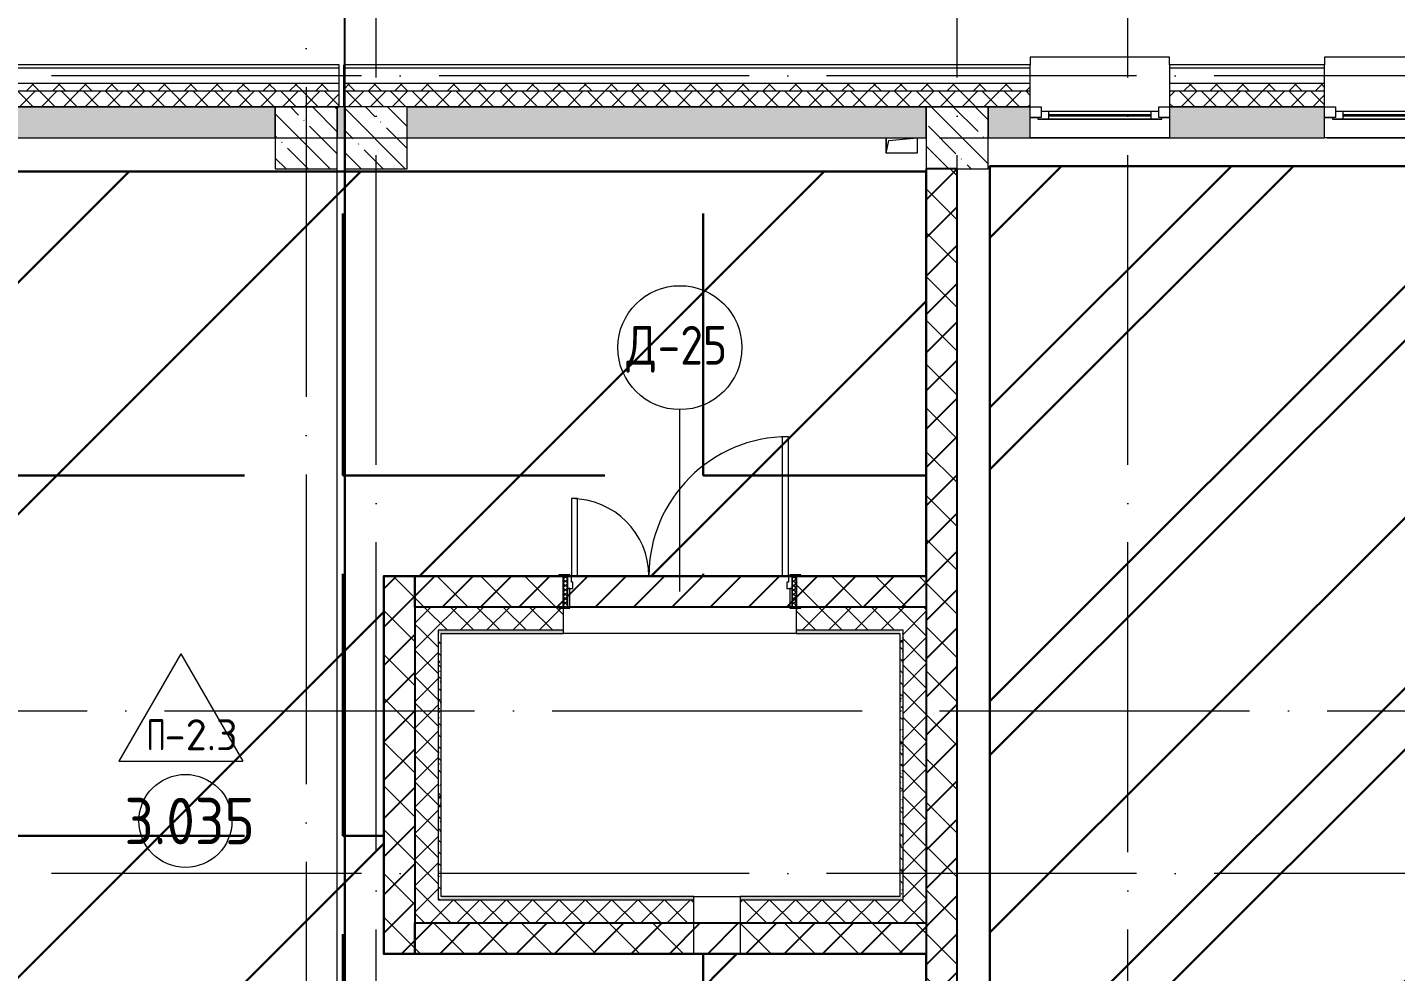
# Model space of a CAD drawing. Header units: millimetres. Extents: x -68946 to 690821, y -552984 to 293768.
# Drawn here: x 139853 to 148681, y -205564 to -199468 of the extents above; entities that cross this region are included whole.
import ezdxf

# ---------------------------------------------------------------- set-up
doc = ezdxf.new("R2010")
doc.units = ezdxf.units.MM
doc.linetypes.add('ADSK_Линия сетки', pattern=[2500, 2000, -250, 0, -250])
for name, color, linetype, lineweight in [('0) блоки', 250, 'Continuous', 25), ('1.2) Стяжка 6 вып.', 30, 'Continuous', 30), ('1.2) Тепло-звук изол. + пденка 6 вып.', 200, 'Continuous', 30), ('1.3) Звуко-изол           6 вып.', 90, 'Continuous', 30), ('1.4) Стяжка 6 вып.', 30, 'Continuous', 30), ('A-AREA-____-IDEN', 250, 'Continuous', 9), ('A-DETL-GENF-OTLN', 250, 'Continuous', 5), ('A-DOOR-____-IDEN', 250, 'Continuous', 9), ('A-DOOR-____-MCUT', 250, 'Continuous', 5), ('A-DOOR-____-OTLN', 250, 'Continuous', 5), ('A-DOOR-FRAM-MCUT', 250, 'Continuous', 5), ('A-DOOR-FRAM-OTLN', 250, 'Continuous', 5), ('A-FLOR-____-IDEN', 250, 'Continuous', 9), ('A-FLOR-____-OTLN', 250, 'Continuous', 9), ('A-GLAZ-____-MCUT', 250, 'Continuous', 9), ('A-GLAZ-____-OTLN', 250, 'Continuous', 5), ('A-WALL-____-MCUT', 250, 'Continuous', 13), ('A-WALL-____-OTLN', 250, 'Continuous', 9), ('A-WALL-____-PATT', 250, 'Continuous', 13), ('A-WALL-FNSH-MCUT', 250, 'Continuous', 13), ('I-WALL-____-OTLN', 250, 'Continuous', 9), ('S-COLS-____-MCUT', 250, 'Continuous', 25), ('S-COLS-____-OTLN', 250, 'Continuous', 9), ('S-GRID-____-OTLN', 250, 'Continuous', 9)]:
    doc.layers.add(name, color=color, linetype=linetype, lineweight=lineweight)
doc.styles.add('GOST Common_1', font='', dxfattribs={"width": 0.9, "height": 250})
doc.styles.add('ISOCPEUR_1', font='isocpeur.ttf', dxfattribs={"width": 0.9, "height": 250})
doc.styles.add('ISOCPEUR_2', font='isocpeur.ttf', dxfattribs={"height": 160})
doc.styles.get('GOST Common_1').set_extended_font_data('GOST Common')
pattern_1 = [(135, (28052.9, -258555.93), (-141.42136, -141.42136), [])]
pattern_2 = [(45, (28052.91, -258555.93), (-70.71068, 70.71068), []), (135, (28052.91, -258555.93), (-70.71068, -70.71068), [])]
pattern_3 = [(135, (28052.9, -258555.93), (-84.85281, -84.85281), []), (225, (28052.9, -258555.93), (84.85281, -84.85281), [])]
pattern_4 = [(135, (28052.9, -258555.93), (-142.5612, -142.5612), []), (135, (28195.47, -258555.93), (-142.5612, -142.5612), [252.016, -50.403, 3.353, -47.05])]
pattern_5 = [(135, (28052.91, -258555.93), (-75.43415, -75.43415), [106.68, -17.78, 3.556, -17.78]), (135, (28052.91, -258480.54), (-75.43415, -75.43415), []), (50, (28052.91, -258555.93), (127.52922, -11.15758), [13.335, -146.685]), (355, (28052.9, -258555.93), (-24.66966, 133.74002), [10.668, -117.348]), (100.451, (28063.53, -258556.86), (102.85973, 122.58178), [11.333, -124.663]), (46.184, (28052.9, -258520.37), (189.75516, -29.43036), [20.002, -220.027]), (96.636, (28068.72, -258522.82), (166.1822, 173.1996), [17, -186.995]), (351.184, (28052.9, -258520.37), (166.18393, 173.19757), [16.002, -176.022]), (21, (28070.69, -258529.26), (106.130265, -71.58603), [13.335, -146.685]), (326, (28070.69, -258529.26), (43.26188, 128.93175), [10.668, -117.348]), (71.451, (28079.53, -258535.22), (149.39198, 57.34505), [11.333, -124.663]), (37.5, (28052.906, -258555.93), (2.162228, 59.188357), [3.353, -112.573, 3.353, -115.773, -117.792]), (37.5, (28052.906, -258555.93), (2.162228, 59.188357), [-235.052, 3.353, -114.44]), (7.5, (28052.906, -258555.93), (46.773857, 70.126152), [3.353, -64.567, 3.353, -109.906, -44.894]), (7.5, (28052.906, -258555.93), (46.773857, 70.126152), [-181.178, 3.353, -41.542]), (327.5, (28013.257, -258555.93), (94.913671, -4.010093), [3.353, -41.097, 3.353, -135.331, -184.023]), (327.5, (28013.257, -258555.93), (94.913671, -4.010093), [-183.134, 3.353, -180.67]), (317.5, (27995.48, -258555.93), (103.69057, 17.79882), [3.353, -54.432, 3.353, -88.748, -130.683]), (317.5, (27995.48, -258555.93), (103.69057, 17.79882), [-149.885, 3.353, -127.33])]

# ---------------------------------------------------------------- blocks, each defined once
blk = doc.blocks.new('Окно_СКБ_1Ст1 - 120_Окно_СКБ_1Ст_900_ОК6Л-29019250-АР1_Маркировочный план 3 этажа секция 2_3')
at = {"layer": 'A-GLAZ-____-MCUT'}
for p, q in [((-450, -195), (-450, -125)), ((-450, -125), (-380, -125)), ((-380, -125), (-380, -195)), ((380, -155), (-380, -155)), ((-380, -155), (-380, -195)), ((-330, -205), (-330, -155)), ((330, -205), (330, -155)), ((380, -195), (380, -125)), ((380, -125), (450, -125)), ((380, -195), (380, -155)), ((450, -125), (450, -195)), ((-380, -195), (-450, -195)), ((-380, -195), (-400, -195)), ((-400, -195), (-400, -205)), ((-400, -205), (400, -205)), ((400, -205), (-400, -205)), ((450, -195), (380, -195)), ((400, -195), (380, -195)), ((400, -205), (400, -195))]:
    blk.add_line(p, q, dxfattribs=at)
at = {"layer": 'A-GLAZ-____-MCUT', "lineweight": 5}
for p, q in [((-330, -175), (330, -175)), ((330, -185), (-330, -185))]:
    blk.add_line(p, q, dxfattribs=at)
at = {"layer": 'A-GLAZ-____-OTLN'}
for p, q in [((-450, -195), (-400, -195)), ((400, -195), (450, -195))]:
    blk.add_line(p, q, dxfattribs=at)
blk = doc.blocks.new('WNW_Отлив1 - Отлив_металлический 2-V62-АР1_Маркировочный план 3 этажа секция 2_3')
at = {"layer": 'A-GLAZ-____-OTLN'}
for p, q in [((450, 320), (-450, 320)), ((-450, 320), (-450, 270)), ((450, 270), (450, 320))]:
    blk.add_line(p, q, dxfattribs=at)
blk = doc.blocks.new('BSC_Колонна _Прямоугольная - 400x400-V92-АР1_Маркировочный план 3 этажа секция 2_3')
at = {"layer": 'S-COLS-____-OTLN', "lineweight": 5}
h = blk.add_hatch(dxfattribs=at)
h.set_pattern_fill('FP_67', color=256, style=0, pattern_type=2)
h.set_pattern_definition([(135, (-114049.98, -58375), (-142.56192, -142.56192), []), (135, (-113907.42, -58375), (-142.56192, -142.56192), [252.016, -50.403, 3.353, -47.05])])
h.paths.add_polyline_path([(-200, -200), (-200, -200), (200, -200), (200, 200), (-200, 199.6), (-200, -100.1)])
at = {"layer": 'S-COLS-____-MCUT', "lineweight": 5}
for p, q in [((200, 200), (-200, 200)), ((-200, 200), (-200, -200)), ((200, -200), (200, 200)), ((-200, -200), (200, -200))]:
    blk.add_line(p, q, dxfattribs=at)
blk = doc.blocks.new('Дверь_СКБ_2Ст_Внутренняя - Д-25_Д_Дв_1200x2100_Тех_ пом_-41799323-АР1_Маркировочный план 3 этажа секция 2_3')
at = {"layer": 'A-DOOR-____-OTLN'}
h = blk.add_hatch(dxfattribs=at)
h.set_pattern_fill('FP_17', color=256, style=0, pattern_type=2)
h.set_pattern_definition([(135, (1551.41, 164.685), (-14.14214, -14.14214), []), (225, (1551.41, 164.685), (14.14214, -14.14214), [])])
h.paths.add_polyline_path([(761, -100), (762.5, -100), (762.5, 100), (737.5, 99.7), (737.5, -100)])
at = {"layer": 'A-DOOR-FRAM-OTLN'}
h = blk.add_hatch(dxfattribs=at)
h.set_pattern_fill('FP_18', color=256, style=0, pattern_type=2)
h.set_pattern_definition([(45, (-571.384, 164.685), (-14.1421, 14.1421), []), (135, (-571.384, 164.685), (-14.1421, -14.1421), [])])
h.paths.add_polyline_path([(-737.5, -100), (-712.5, -100), (-712.5, 100), (-737.5, 99.7)])
at = {"layer": 'A-DOOR-____-MCUT'}
for p, q in [((712.5, 1000), (672.5, 1000)), ((672.5, 1000), (672.5, 100)), ((712.5, 100), (712.5, 1000)), ((-687.5, 600), (-687.5, 100)), ((-647.5, 600), (-687.5, 600)), ((-647.5, 100), (-647.5, 600)), ((-687.5, 100), (-647.5, 100)), ((672.5, 100), (712.5, 100))]:
    blk.add_line(p, q, dxfattribs=at)
at = {"layer": 'A-DOOR-____-OTLN'}
for centre, radius, start, end in [((712.5, 100), 900, 90, 180), ((-687.5, 100), 500, 0, 90)]:
    blk.add_arc(centre, radius, start, end, dxfattribs=at)
at = {"layer": 'A-DOOR-FRAM-MCUT'}
for p, q in [((-697.5, 108), (-767.5, 108)), ((-767.5, 108), (-767.5, 100)), ((-767.5, 100), (-697.5, 100)), ((-712.5, 100), (-737.5, 100)), ((-737.5, 100), (-737.5, -100)), ((-687.5, 100), (-712.5, 100)), ((-712.5, 100), (-712.5, 20)), ((-712.5, -100), (-712.5, 100)), ((-697.5, 100), (-712.5, 100)), ((-712.5, 100), (-712.5, 99)), ((-712.5, 99), (-697.5, 99)), ((-697.5, 100), (-697.5, 108)), ((-697.5, 99), (-697.5, 100)), ((-687.5, 60), (-687.5, 100)), ((712.5, 100), (712.5, 60)), ((737.5, 100), (712.5, 100)), ((792.5, 108), (722.5, 108)), ((722.5, 108), (722.5, 100)), ((737.5, 100), (722.5, 100)), ((722.5, 100), (722.5, 99)), ((722.5, 100), (792.5, 100)), ((722.5, 99), (737.5, 99)), ((737.5, 20), (737.5, 100)), ((762.5, 100), (737.5, 100)), ((737.5, 100), (737.5, -100)), ((737.5, 99), (737.5, 100)), ((762.5, -100), (762.5, 100)), ((792.5, 100), (792.5, 108)), ((-712.5, 20), (-677.5, 20)), ((-697.5, 20), (-712.5, 20)), ((-712.5, 20), (-712.5, -100)), ((-697.5, -100), (-697.5, 20)), ((-677.5, 60), (-687.5, 60)), ((-677.5, 20), (-677.5, 60)), ((712.5, 60), (702.5, 60)), ((702.5, 60), (702.5, 20)), ((702.5, 20), (737.5, 20)), ((737.5, 20), (722.5, 20)), ((722.5, 20), (722.5, -100)), ((737.5, -100), (737.5, 20)), ((-697.5, -100), (-767.5, -100)), ((-767.5, -100), (-767.5, -108)), ((-767.5, -108), (-697.5, -108)), ((-737.5, -100), (-712.5, -100)), ((-712.5, -100), (-697.5, -100)), ((-697.5, -108), (-697.5, -100)), ((722.5, -100), (737.5, -100)), ((792.5, -100), (722.5, -100)), ((722.5, -100), (722.5, -108)), ((722.5, -108), (792.5, -108)), ((737.5, -100), (762.5, -100)), ((792.5, -108), (792.5, -100))]:
    blk.add_line(p, q, dxfattribs=at)
blk = doc.blocks.new('_Wn_-As_OpeningMEP_floor__Rectangular - _Wn_-As_OpeningMEP_floor__Rectangular-35307840-АР1_Маркировочный план 3 этажа секция 2_3')
at = {"layer": 'A-DETL-GENF-OTLN', "lineweight": 5}
for p, q in [((-82.3, 82.3), (100, 100)), ((-100, 0), (-82.3, 82.3))]:
    blk.add_line(p, q, dxfattribs=at)
blk = doc.blocks.new('AAR_СКБ_Марка_Помещения_мал - Номер-28977439-АР1_Маркировочный план 3 этажа секция 2_3')
at = {"layer": 'A-AREA-____-IDEN'}
blk.add_circle((-0.028, 0), 3, dxfattribs=at)
blk = doc.blocks.new('AAR_СКБ_Марка_Перекрытия - Марка пола-17325028-АР1_Маркировочный план 3 этажа секция 2_3')
at = {"layer": 'A-FLOR-____-IDEN'}
for p, q in [((0, 6.932), (-4.002, 0)), ((0, 6.932), (4.002, 0)), ((-4.002, 0), (4.002, 0))]:
    blk.add_line(p, q, dxfattribs=at)
blk = doc.blocks.new('ADSK_Марка_Дверь - Типоразмер_ADSK_Марка-30565456-АР1_Маркировочный план 3 этажа секция 2_3')
at = {"layer": 'A-DOOR-____-IDEN'}
blk.add_circle((0, 0), 4, dxfattribs=at)

msp = doc.modelspace()

# ---------------------------------------------------------------- hatches: boundary and pattern name
at = {"layer": '0) блоки'}
h = msp.add_hatch(dxfattribs=at)
h.set_pattern_fill('ANSI31', color=256, scale=55)
h.paths.add_polyline_path([(164551.4057, -208660.928), (164752.8838, -208660.928), (164752.8838, -213230.9602), (164551.4057, -213230.9602)])
h.paths.add_polyline_path([(160552.9067, -209505.928), (164552.9057, -209505.928), (164552.9057, -209305.928), (160552.9067, -209305.928)])
h.paths.add_polyline_path([(152572.9052, -209305.928), (150494.4904, -209305.928), (150494.4904, -209505.928), (152572.9052, -209505.928)])
h.paths.add_polyline_path([(142352.8845, -203010.6466), (145652.8838, -203010.6466), (145652.8838, -203210.6466), (142352.8845, -203210.6466)])
h.paths.add_polyline_path([(145652.8838, -205450.9286), (142352.8845, -205450.9286), (142352.8845, -205249.6036), (145652.8838, -205249.6036)])
h.paths.add_polyline_path([(145652.8838, -206680.9292), (145852.9057, -206680.9292), (145852.9057, -200380.9292), (145652.8838, -200380.9292)])
h.paths.add_polyline_path([(145852.9057, -209505.928), (145652.8838, -209505.928), (145652.8838, -207080.9292), (145852.9057, -207080.9292)])
h.paths.add_polyline_path([(142152.8845, -203010.6466), (142352.8845, -203010.6466), (142352.8845, -205450.9286), (142152.8845, -205450.9286)])
at = {"layer": '1.2) Стяжка 6 вып.', "lineweight": 30}
h = msp.add_hatch(dxfattribs=at)
h.set_pattern_fill('ANSI31', color=256, scale=333)
h.paths.add_polyline_path([(157022.8838, -200363.5294), (146062.9056, -200363.5294), (146062.9056, -208953.428), (157022.8838, -208953.428)])
at = {"layer": '1.2) Тепло-звук изол. + пденка 6 вып.', "lineweight": 30}
h = msp.add_hatch(dxfattribs=at)
h.set_pattern_fill('ANGLE', color=256, scale=333)
h.set_pattern_definition([(0, (0, 0), (0, 2326.005), [1691.64, -634.365]), (90, (0, 0), (-2326.005, 1e-13), [1691.64, -634.365])])
h.paths.add_polyline_path([(145652.8838, -203010.6466), (142152.8845, -203010.6466), (142152.8845, -205449.6036), (145652.8838, -205449.6036), (145652.8838, -208953.428), (137152.9516, -208953.428), (137152.9516, -200399.3019), (145652.8838, -200399.3019)])
at = {"layer": '1.3) Звуко-изол           6 вып.', "lineweight": 30}
h = msp.add_hatch(dxfattribs=at)
h.set_pattern_fill('ANSI31', color=256, scale=500)
h.paths.add_polyline_path([(157022.8838, -200363.5294), (146062.9056, -200363.5294), (146062.9056, -208953.428), (157022.8838, -208953.428)])
at = {"layer": '1.4) Стяжка 6 вып.', "lineweight": 30}
h = msp.add_hatch(dxfattribs=at)
h.set_pattern_fill('ANSI32', color=256, scale=333)
h.paths.add_polyline_path([(157022.8838, -200363.5294), (146062.9056, -200363.5294), (146062.9056, -208953.428), (157022.8838, -208953.428)])
h = msp.add_hatch(dxfattribs=at)
h.set_pattern_fill('ANSI32', color=256, scale=333)
h.paths.add_polyline_path([(145652.8838, -203010.6466), (142152.8845, -203010.6466), (142152.8845, -205449.6036), (145652.8838, -205449.6036), (145652.8838, -208953.428), (137152.9516, -208953.428), (137152.9516, -200399.3019), (145652.8838, -200399.3019)])
at = {"layer": 'A-WALL-____-PATT', "lineweight": 15}
h = msp.add_hatch(dxfattribs=at)
h.set_pattern_fill('FP_48', color=256, style=0, pattern_type=2)
h.set_pattern_definition(pattern_3)
h.paths.add_polyline_path([(141862.8838, -199880.9286), (141863.8838, -199880.9286), (141862.8838, -199830.9286), (137152.9057, -199830.9286), (137152.9516, -199880.9286), (141751.0329, -199880.9286)])
h = msp.add_hatch(dxfattribs=at)
h.set_pattern_fill('FP_48', color=256, style=0, pattern_type=2)
h.set_pattern_definition(pattern_3)
h.paths.add_polyline_path([(164402.8838, -199880.9286), (164402.8838, -199830.9286), (162532.9057, -199830.9286), (162532.9057, -199880.9286), (164395.7409, -199880.9286)])
h.paths.add_polyline_path([(161232.8838, -199880.9286), (161632.9057, -199880.9286), (161632.8838, -199830.9295), (160432.9057, -199830.9286), (160432.9057, -199880.9286), (160673.4748, -199880.9286)])
h.paths.add_polyline_path([(159532.9057, -199880.9286), (159532.9057, -199830.9286), (158322.8838, -199830.9286), (158322.8838, -199880.9286)])
h.paths.add_polyline_path([(154102.9052, -199880.9286), (155302.9057, -199880.9286), (155302.9057, -199830.9286), (154102.9052, -199830.9286)])
h.paths.add_polyline_path([(156422.8856, -199880.9286), (157422.8838, -199880.9286), (157422.8838, -199830.9286), (156202.9057, -199830.9286), (156202.9057, -199880.9286)])
h.paths.add_polyline_path([(152402.8838, -199880.9286), (153202.9052, -199880.9286), (153202.9052, -199830.9286), (152002.9052, -199830.9286), (152002.9159, -199880.9281)])
h.paths.add_polyline_path([(151102.9052, -199880.9286), (151102.9052, -199830.9286), (149122.9057, -199830.9286), (149122.9057, -199880.9286), (149860.6508, -199880.9286)])
h.paths.add_polyline_path([(148222.9057, -199880.9286), (148222.9057, -199830.9286), (147222.9063, -199830.9286), (147222.9063, -199880.9286)])
h.paths.add_polyline_path([(146322.9063, -199880.9286), (146322.9063, -199830.9286), (141893.8838, -199830.9286), (141893.8838, -199880.9286), (145652.8838, -199880.9286)])
h = msp.add_hatch(dxfattribs=at)
h.set_pattern_fill('FP_49', color=256, style=0, pattern_type=2)
h.set_pattern_definition(pattern_2)
h.paths.add_polyline_path([(137152.9001, -199980.9286), (141863.8838, -199980.9286), (141862.8838, -199880.9286), (137152.9001, -199880.9286), (137152.9001, -199980.8771)])
h = msp.add_hatch(dxfattribs=at)
h.set_pattern_fill('FP_49', color=256, style=0, pattern_type=2)
h.set_pattern_definition(pattern_2)
h.paths.add_polyline_path([(142302.9057, -199980.928), (146322.9063, -199980.928), (146322.9063, -199880.9286), (141893.8838, -199880.9286), (141893.8838, -199980.928), (142302.8838, -199980.928)])
h.paths.add_polyline_path([(149860.6508, -199980.928), (151102.9052, -199980.928), (151102.9052, -199880.9286), (149122.9057, -199880.9286), (149122.9057, -199980.928)])
h.paths.add_polyline_path([(164402.8838, -199980.928), (164452.8838, -199980.928), (164452.8838, -199880.9286), (162532.9057, -199880.9286), (162532.9057, -199980.928), (164390.383, -199980.928)])
h.paths.add_polyline_path([(152402.8885, -199980.928), (153202.9052, -199980.928), (153202.9052, -199880.9286), (152002.9052, -199880.9286), (152002.9052, -199980.928), (152402.8838, -199980.928)])
h.paths.add_polyline_path([(161632.8861, -199980.928), (161632.9057, -199980.9182), (161632.8728, -199880.9286), (160432.9057, -199880.9286), (160432.9057, -199980.928), (161632.8838, -199980.928)])
h.paths.add_polyline_path([(158322.8838, -199980.928), (159532.9057, -199980.928), (159532.9057, -199880.9286), (158322.8838, -199880.9286)])
h.paths.add_polyline_path([(157022.879, -199980.928), (157422.8838, -199980.928), (157422.8838, -199880.9286), (156202.9057, -199880.9286), (156202.9057, -199980.928), (156622.8838, -199980.928)])
h.paths.add_polyline_path([(148222.9057, -199980.928), (148222.9057, -199880.9286), (147222.9063, -199880.9286), (147222.9063, -199980.928)])
h.paths.add_polyline_path([(155267.0628, -199980.928), (155302.9057, -199980.928), (155302.9057, -199880.9286), (154102.9052, -199880.9286), (154102.9052, -199980.928)])
h = msp.add_hatch(dxfattribs=at)
h.set_pattern_fill('FP_124', color=256, style=0, pattern_type=2)
h.set_pattern_definition([(50, (28052.9, -258555.93), (364.3679, -31.8783), [38.1, -419.1]), (355, (28052.9, -258555.93), (-70.48585, 382.1133), [30.48, -335.28]), (100.451, (28083.27, -258558.6), (293.885, 350.2334), [32.38, -356.18]), (46.184, (28052.9, -258454.33), (542.1585, -84.0858), [57.15, -628.65]), (96.636, (28098.1, -258461.34), (474.8049, 494.8554), [48.57, -534.27]), (351.184, (28052.9, -258454.33), (474.8102, 494.85), [45.72, -502.92]), (21, (28103.7, -258479.73), (303.22847, -204.53046), [38.1, -419.1]), (326, (28103.7, -258479.73), (123.6039, 368.376), [30.48, -335.28]), (71.451, (28128.97, -258496.77), (426.8341, 163.8427), [32.38, -356.18]), (37.5, (28052.9, -258555.93), (6.17665, 169.11015), [16.764, -314.452, 16.764, -323.596, -336.55]), (37.5, (28052.9, -258555.93), (6.17665, 169.11015), [-671.576, 16.764, -319.786]), (7.5, (28052.9, -258555.93), (133.63888, 200.3615), [16.764, -177.292, 16.764, -306.832, -128.27]), (7.5, (28052.9, -258555.93), (133.63888, 200.3615), [-517.652, 16.764, -111.506]), (327.5, (27939.62, -258555.93), (271.18182, -11.45836), [16.764, -110.236, 16.764, -379.476, -525.78]), (327.5, (27939.62, -258555.93), (271.18182, -11.45836), [-523.24, 16.764, -509.016]), (317.5, (27888.82, -258555.93), (296.2585, 50.85285), [16.764, -148.336, 16.764, -246.38, -373.38]), (317.5, (27888.82, -258555.93), (296.2585, 50.85285), [-428.244, 16.764, -356.616])])
h.paths.add_polyline_path([(145408.9659, -200180.9286), (145652.8838, -200180.3002), (145652.8838, -199980.9286), (142302.8838, -199981.3698), (142302.8838, -200180.9286), (145392.8838, -200180.9286)])
h.paths.add_polyline_path([(159321.8718, -200180.9286), (159532.9057, -200180.9286), (159532.9057, -199980.9286), (158322.8838, -199981.3698), (158322.8838, -200180.9286), (158987.8838, -200180.9286)])
h.paths.add_polyline_path([(160432.9057, -200180.9286), (161232.8838, -200180.9273), (161232.8838, -199980.9286), (160432.9057, -199981.3698), (160432.9057, -200138.9359)])
h.paths.add_polyline_path([(146052.8838, -200180.9286), (146322.9063, -200180.9286), (146322.9063, -199980.9292), (146052.8838, -199981.3698), (146052.8838, -200176.111)])
h.paths.add_polyline_path([(147222.9063, -200180.9286), (148222.9057, -200180.9286), (148222.9057, -199980.9286), (147222.9063, -199981.3698), (147222.9063, -200163.8574)])
h.paths.add_polyline_path([(149122.9057, -200180.9286), (151102.9052, -200180.9286), (151102.9052, -199980.9286), (149122.9057, -199981.3698), (149122.9057, -200143.9588)])
h.paths.add_polyline_path([(141902.8838, -200180.9286), (141902.8838, -199980.9286), (141852.9057, -199981.3698), (141852.9057, -200180.9286)])
h.paths.add_polyline_path([(152402.8838, -200180.9286), (153202.9052, -200180.9286), (153202.9052, -199980.9286), (152402.8838, -199981.3698), (152402.8838, -200109.6076)])
h.paths.add_polyline_path([(154102.9052, -200180.9286), (155302.9057, -200180.9286), (155302.9057, -199980.9286), (154102.9052, -199981.3698), (154102.9052, -200091.8034)])
h.paths.add_polyline_path([(156202.9057, -200180.9286), (157022.8838, -200180.9286), (157022.8838, -199980.9286), (156202.9057, -199981.3698), (156202.9057, -200069.8101)])
h.paths.add_polyline_path([(162920.4834, -200180.9286), (164551.9057, -200180.1879), (164551.9057, -199980.9286), (162532.9057, -199981.3698), (162532.9057, -200180.9286)])
h.paths.add_polyline_path([(141452.9057, -200180.9286), (141452.9057, -199980.9286), (137152.9516, -199981.3698), (137152.9516, -200180.9286), (140399.4299, -200180.9286)])
h = msp.add_hatch(dxfattribs=at)
h.set_pattern_fill('FP_1', color=256, style=0, pattern_type=2)
h.set_pattern_definition(pattern_1)
h.paths.add_polyline_path([(145805.8418, -209305.928), (145852.9056, -209305.928), (145852.9056, -207080.9292), (145652.9057, -207080.9292), (145652.9056, -209305.928)])
h.paths.add_polyline_path([(145852.9056, -206680.9292), (145852.9056, -200380.9292), (145652.9056, -200380.9292), (145652.9057, -206680.9292)])
h = msp.add_hatch(dxfattribs=at)
h.set_pattern_fill('FP_1', color=256, style=0, pattern_type=2)
h.set_pattern_definition(pattern_1)
h.paths.add_polyline_path([(145592.8838, -203210.6466), (145652.9056, -203210.6466), (145652.8789, -203010.6466), (144812.9056, -203010.9286), (144812.9056, -203210.6466), (145502.8838, -203210.6466)])
h.paths.add_polyline_path([(142171.8903, -203210.6466), (143312.9056, -203210.6466), (143312.9056, -203010.6466), (142152.8845, -203011.2399), (142152.9057, -203210.6466)])
h = msp.add_hatch(dxfattribs=at)
h.set_pattern_fill('FP_1', color=256, style=0, pattern_type=2)
h.set_pattern_definition(pattern_1)
h.paths.add_polyline_path([(142352.8845, -205449.6036), (142352.8845, -203210.6466), (142152.8845, -203210.6466), (142153.175, -205449.6036)])
h = msp.add_hatch(dxfattribs=at)
h.set_pattern_fill('FP_48', color=256, style=0, pattern_type=2)
h.set_pattern_definition(pattern_3)
h.paths.add_polyline_path([(145392.8838, -203360.6466), (145502.8838, -203360.0496), (145502.8838, -203210.6466), (144842.9056, -203210.6466), (144842.9056, -203218.6466), (144812.9056, -203218.6466), (144812.9056, -203360.6466), (144992.2202, -203360.6466)])
h.paths.add_polyline_path([(143282.9056, -203360.6466), (143312.9056, -203360.6466), (143312.9056, -203218.6466), (143282.9056, -203218.6466), (143282.9056, -203210.6466), (142352.8845, -203210.6466), (142352.8845, -203360.6466), (142502.8845, -203360.6466)])
h = msp.add_hatch(dxfattribs=at)
h.set_pattern_fill('FP_48', color=256, style=0, pattern_type=2)
h.set_pattern_definition(pattern_3)
h.paths.add_polyline_path([(145503.1192, -205099.6036), (145652.8838, -205099.6036), (145652.8838, -203210.6466), (145502.8838, -203210.6466), (145502.8838, -205099.6036)])
h = msp.add_hatch(dxfattribs=at)
h.set_pattern_fill('FP_48', color=256, style=0, pattern_type=2)
h.set_pattern_definition(pattern_3)
h.paths.add_polyline_path([(142352.8845, -205249.6036), (142502.8845, -205249.6036), (142502.8845, -203360.6466), (142352.8845, -203360.6466), (142352.8845, -205228.7447)])
h = msp.add_hatch(dxfattribs=at)
h.set_pattern_fill('FP_125', color=256, style=0, pattern_type=2)
h.set_pattern_definition(pattern_5)
h.paths.add_polyline_path([(145482.8838, -203380.6466), (145482.6484, -203360.6466), (144812.9056, -203360.6466), (144812.9056, -203380.6466), (145392.8838, -203380.6466)])
h.paths.add_polyline_path([(142522.8845, -203380.6466), (143312.9056, -203380.6466), (143312.9056, -203360.6466), (142502.8845, -203360.6466), (142502.8845, -203380.6466)])
h = msp.add_hatch(dxfattribs=at)
h.set_pattern_fill('FP_125', color=256, style=0, pattern_type=2)
h.set_pattern_definition(pattern_5)
h.paths.add_polyline_path([(142522.8845, -205099.6036), (142522.8845, -203380.6466), (142502.8845, -203380.6466), (142502.8845, -205099.6036)])
h = msp.add_hatch(dxfattribs=at)
h.set_pattern_fill('FP_125', color=256, style=0, pattern_type=2)
h.set_pattern_definition(pattern_5)
h.paths.add_polyline_path([(145482.8838, -205079.6036), (145502.8838, -205079.6036), (145502.8838, -203360.6466), (145482.8838, -203360.6466), (145482.8838, -204150.9951)])
h = msp.add_hatch(dxfattribs=at)
h.set_pattern_fill('FP_48', color=256, style=0, pattern_type=2)
h.set_pattern_definition(pattern_3)
h.paths.add_polyline_path([(145392.8838, -205249.6036), (145652.8838, -205249.6036), (145652.8838, -205099.6036), (144452.8845, -205099.6036), (144452.8845, -205249.6036), (144623.8009, -205249.6036)])
h.paths.add_polyline_path([(142522.8845, -205249.6036), (144152.8845, -205249.6036), (144152.8845, -205099.6036), (142502.8845, -205099.6036), (142502.8845, -205249.6036)])
h = msp.add_hatch(dxfattribs=at)
h.set_pattern_fill('FP_125', color=256, style=0, pattern_type=2)
h.set_pattern_definition(pattern_5)
h.paths.add_polyline_path([(145392.8838, -205099.6036), (145502.8838, -205099.6036), (145502.8838, -205079.6036), (144452.8845, -205079.6036), (144452.8845, -205099.6036), (144653.0567, -205099.6036)])
h.paths.add_polyline_path([(142952.8838, -205099.6036), (144152.8845, -205099.6036), (144152.8845, -205079.6036), (142522.8845, -205079.6036), (142522.8845, -205099.6036), (142727.8838, -205099.6036)])
h = msp.add_hatch(dxfattribs=at)
h.set_pattern_fill('FP_1', color=256, style=0, pattern_type=2)
h.set_pattern_definition(pattern_1)
h.paths.add_polyline_path([(145392.8838, -205449.6036), (145652.9056, -205449.6036), (145652.9056, -205249.6036), (144452.8845, -205249.6036), (144452.8845, -205449.6036), (144584.7932, -205449.6036)])
h.paths.add_polyline_path([(142352.8845, -205449.6036), (144152.8845, -205449.6036), (144152.8845, -205249.6036), (142352.8845, -205249.6036)])
at = {"layer": 'S-COLS-____-OTLN', "lineweight": 5}
h = msp.add_hatch(dxfattribs=at)
h.set_pattern_fill('FP_19', color=256, style=0, pattern_type=2)
h.set_pattern_definition(pattern_4)
h.paths.add_polyline_path([(141852.9057, -200380.9286), (141852.9057, -199980.9286), (141452.9057, -199981.3698), (141452.9057, -200380.9286), (141751.0329, -200380.9286)])
h = msp.add_hatch(dxfattribs=at)
h.set_pattern_fill('FP_19', color=256, style=0, pattern_type=2)
h.set_pattern_definition(pattern_4)
h.paths.add_polyline_path([(145652.8838, -200380.9292), (146052.8838, -200380.9292), (146052.8838, -199980.9292), (145652.8838, -199981.3698), (145652.8838, -200280.9286)])

# ---------------------------------------------------------------- linework, layer by layer
at = {"color": 1}
msp.add_lwpolyline([(189545.5605, -191505.7893), (141899.2737, -191505.7893), (141899.2737, -264439.6787), (189545.5605, -264439.6787)], close=True, dxfattribs=at)
at = {"layer": '0) блоки'}
for points in [[(145652.8838, -206680.9292), (145852.9057, -206680.9292), (145852.9057, -200380.9292), (145652.8838, -200380.9292)], [(142152.8845, -203010.6466), (142352.8845, -203010.6466), (142352.8845, -205450.9286), (142152.8845, -205450.9286)], [(142352.8845, -203010.6466), (145652.8838, -203010.6466), (145652.8838, -203210.6466), (142352.8845, -203210.6466)], [(143312.9056, -203010.6466), (144812.9056, -203010.6466), (144812.9056, -203210.6466), (143312.9056, -203210.6466)], [(145652.8838, -205450.9286), (142352.8845, -205450.9286), (142352.8845, -205249.6036), (145652.8838, -205249.6036)]]:
    msp.add_lwpolyline(points, close=True, dxfattribs=at)
at = {"layer": '1.2) Стяжка 6 вып.', "lineweight": 30}
for points in [[(157022.8838, -200363.5294), (146062.9056, -200363.5294), (146062.9056, -208953.428), (157022.8838, -208953.428)], [(145652.8838, -205449.6036), (145652.8838, -208953.428), (137152.9516, -208953.428), (137152.9516, -200399.3019), (145652.8838, -200399.3019), (145652.8838, -203010.6466), (142152.8845, -203010.6466), (142152.8845, -205449.6036)]]:
    msp.add_lwpolyline(points, close=True, dxfattribs=at)
at = {"layer": 'A-DOOR-____-IDEN'}
msp.add_line((144062.9056, -203110.6466), (144062.9056, -201935.8578), dxfattribs=at)
at = {"layer": 'A-FLOR-____-OTLN', "lineweight": 5}
for p, q in [((145392.8838, -200280.9286), (145392.8838, -200180.9286)), ((145592.8838, -200180.9286), (145592.8838, -200280.9286)), ((145592.8838, -200280.9286), (145392.8838, -200280.9286)), ((141852.9057, -206680.9286), (141852.9057, -200380.9286)), ((141902.9057, -200380.9292), (141902.9057, -206680.9286)), ((143362.9056, -203010.9286), (144762.9056, -203010.9286)), ((142152.9057, -205450.9286), (142152.9057, -205449.6036)), ((145652.9057, -205450.9286), (142152.9057, -205450.9286))]:
    msp.add_line(p, q, dxfattribs=at)
at = {"layer": 'A-WALL-____-MCUT', "lineweight": 15}
for p, q in [((141863.8838, -199730.9286), (137402.9516, -199730.9286)), ((146322.9063, -199730.9286), (141893.8838, -199730.9286)), ((148222.9057, -199730.9286), (147222.9063, -199730.9286)), ((141452.9057, -200180.9286), (141452.9057, -199980.9286)), ((141852.9057, -199980.9286), (141852.9057, -200180.9286)), ((145652.8838, -200180.9286), (145652.8838, -199980.9286)), ((146052.8838, -199980.9286), (146052.8838, -200180.9286)), ((142352.8845, -203210.6466), (143282.9056, -203210.6466)), ((145482.8838, -203210.6466), (144842.9056, -203210.6466)), ((144152.8845, -205249.6036), (142522.8845, -205249.6036)), ((144452.8845, -205249.6036), (145652.9056, -205249.6036))]:
    msp.add_line(p, q, dxfattribs=at)
at = {"layer": 'A-WALL-____-MCUT', "color": 10, "lineweight": 15}
for p, q in [((141863.8838, -199830.9286), (141863.8838, -199730.9286)), ((141893.8838, -199730.9286), (141893.8838, -199830.9286)), ((146322.9063, -199830.9286), (146322.9063, -199730.9286)), ((147222.9063, -199730.9286), (147222.9063, -199830.9286)), ((148222.9057, -199830.9286), (148222.9057, -199730.9286)), ((141863.8838, -199980.9286), (141863.8838, -199880.9286)), ((141893.8838, -199880.9286), (141893.8838, -199980.9286)), ((146322.9063, -199980.9286), (146322.9063, -199880.9286)), ((147222.9063, -199880.9286), (147222.9063, -199980.9286)), ((148222.9057, -199980.9286), (148222.9057, -199880.9286)), ((141452.9057, -199980.9286), (141852.9057, -199980.9286)), ((145652.8838, -199980.9286), (146052.8838, -199980.9286))]:
    msp.add_line(p, q, dxfattribs=at)
at = {"layer": 'A-WALL-____-MCUT', "color": 7, "lineweight": 15}
for p, q in [((141863.8838, -199830.9286), (137302.9516, -199830.9286)), ((141863.8838, -199880.9286), (141863.8838, -199830.9286)), ((141893.8838, -199830.9286), (141893.8838, -199880.9286)), ((146322.9063, -199830.9286), (141893.8838, -199830.9286)), ((146322.9063, -199880.9286), (146322.9063, -199830.9286)), ((147222.9063, -199830.9286), (147222.9063, -199880.9286)), ((148222.9057, -199830.9286), (147222.9063, -199830.9286)), ((148222.9057, -199880.9286), (148222.9057, -199830.9286)), ((141863.8838, -199880.9286), (137152.9001, -199880.9286)), ((146322.9063, -199880.9286), (141893.8838, -199880.9286)), ((148222.9057, -199880.9286), (147222.9063, -199880.9286)), ((137152.9001, -199980.9286), (141452.9057, -199980.9286)), ((141452.9057, -199980.9286), (137152.9516, -199980.9286)), ((141852.9057, -199980.9286), (141863.8838, -199980.9286)), ((141902.8838, -199980.9286), (141852.9057, -199980.9286)), ((141893.8838, -199980.9286), (141902.8838, -199980.9286)), ((145652.8838, -199980.9286), (142302.8838, -199980.9286)), ((142302.8838, -199980.9286), (145652.8838, -199980.9286)), ((146322.9063, -199980.9286), (146052.8838, -199980.9286)), ((146052.8838, -199980.9286), (146322.9063, -199980.9286)), ((146322.9063, -200180.9286), (146322.9063, -199980.9286)), ((147222.9063, -199980.9286), (147222.9063, -200180.9286)), ((148222.9057, -199980.9286), (147222.9063, -199980.9286)), ((147222.9063, -199980.9286), (148222.9057, -199980.9286)), ((148222.9057, -200180.9286), (148222.9057, -199980.9286)), ((137152.9516, -200180.9286), (141452.9057, -200180.9286)), ((141852.9057, -200180.9286), (141902.8838, -200180.9286)), ((142302.8838, -200180.9286), (145652.8838, -200180.9286)), ((146052.8838, -200180.9286), (146322.9063, -200180.9286)), ((147222.9063, -200180.9286), (148222.9057, -200180.9286)), ((145852.9056, -200380.9292), (145652.9056, -200380.9292)), ((145652.9056, -200380.9292), (145652.9056, -203010.6466)), ((145852.9056, -206680.9292), (145852.9056, -200380.9292)), ((143282.9056, -203010.6466), (142152.8845, -203010.6466)), ((142152.8845, -203010.6466), (142152.8845, -205449.6036)), ((145652.9056, -203010.6466), (144842.9056, -203010.6466)), ((142352.8845, -205249.6036), (142352.8845, -203210.6466)), ((145652.9056, -203210.6466), (145482.8838, -203210.6466)), ((145652.8838, -205249.6036), (145652.8838, -203210.6466)), ((145652.9056, -203210.6466), (145652.9056, -205249.6036)), ((143312.9056, -203360.6466), (143312.9056, -203218.6466)), ((144812.9056, -203218.6466), (144812.9056, -203360.6466)), ((143312.9056, -203360.6466), (142502.8845, -203360.6466)), ((142502.8845, -203360.6466), (142502.8845, -205099.6036)), ((145502.8838, -203360.6466), (144812.9056, -203360.6466)), ((145502.8838, -205099.6036), (145502.8838, -203360.6466)), ((142502.8845, -205099.6036), (144152.8845, -205099.6036)), ((144152.8845, -205449.6036), (144152.8845, -205099.6036)), ((144452.8845, -205099.6036), (144452.8845, -205449.6036)), ((144452.8845, -205099.6036), (145502.8838, -205099.6036)), ((142522.8845, -205249.6036), (142352.8845, -205249.6036)), ((142152.8845, -205449.6036), (144152.8845, -205449.6036)), ((144452.8845, -205449.6036), (145652.9056, -205449.6036)), ((145652.9056, -205449.6036), (145652.9056, -206680.9292))]:
    msp.add_line(p, q, dxfattribs=at)
at = {"layer": 'A-WALL-____-OTLN', "lineweight": 5}
for p, q in [((141892.8838, -199710.928), (141892.8838, -199980.928)), ((144812.9056, -203380.6466), (143312.9056, -203380.6466)), ((144152.8845, -205079.6036), (144452.8845, -205079.6036))]:
    msp.add_line(p, q, dxfattribs=at)
at = {"layer": 'A-WALL-FNSH-MCUT', "lineweight": 15}
for p, q in [((141863.8838, -199710.9286), (137422.9516, -199710.9286)), ((141863.8838, -199730.9286), (141863.8838, -199710.9286)), ((146322.9063, -199710.9286), (141893.8838, -199710.9286)), ((141893.8838, -199710.9286), (141893.8838, -199730.9286)), ((146322.9063, -199730.9286), (146322.9063, -199710.9286)), ((148222.9057, -199710.9286), (147222.9063, -199710.9286)), ((147222.9063, -199710.9286), (147222.9063, -199730.9286)), ((148222.9057, -199730.9286), (148222.9057, -199710.9286)), ((142522.8845, -203380.6466), (143312.9056, -203380.6466)), ((142522.8845, -205079.6036), (142522.8845, -203380.6466)), ((143312.9056, -203380.6466), (143312.9056, -203360.6466)), ((144812.9056, -203360.6466), (144812.9056, -203380.6466)), ((144812.9056, -203380.6466), (145482.8838, -203380.6466)), ((145482.8838, -203380.6466), (145482.8838, -205079.6036)), ((144152.8845, -205079.6036), (142522.8845, -205079.6036)), ((144152.8845, -205099.6036), (144152.8845, -205079.6036)), ((145482.8838, -205079.6036), (144452.8845, -205079.6036)), ((144452.8845, -205079.6036), (144452.8845, -205099.6036))]:
    msp.add_line(p, q, dxfattribs=at)
at = {"layer": 'I-WALL-____-OTLN', "lineweight": 15}
for p, q in [((145394.7807, -200180.9291), (145394.7807, -200280.9286)), ((147222.9063, -200180.9286), (146322.9063, -200180.9286)), ((149122.9057, -200180.9286), (148222.9057, -200180.9286)), ((144452.8845, -205449.6036), (144152.8845, -205449.6036))]:
    msp.add_line(p, q, dxfattribs=at)
at = {"layer": 'S-COLS-____-MCUT', "lineweight": 5}
for p, q in [((141852.9057, -199980.9286), (141452.9057, -199980.9286)), ((146052.8838, -199980.9292), (145652.8838, -199980.9292)), ((141452.9057, -200180.9286), (141452.9057, -200380.9286)), ((141852.9057, -200380.9286), (141852.9057, -200180.9286)), ((145652.8838, -200180.9286), (145652.8838, -200380.9292)), ((146052.8838, -200380.9292), (146052.8838, -200180.9286)), ((141452.9057, -200380.9286), (141852.9057, -200380.9286)), ((145652.8838, -200380.9292), (146052.8838, -200380.9292))]:
    msp.add_line(p, q, dxfattribs=at)
at = {"layer": 'S-COLS-____-OTLN', "lineweight": 5}
for p, q in [((141452.9057, -199980.9286), (141452.9057, -200180.9286)), ((141852.9057, -200180.9286), (141852.9057, -199980.9286)), ((145652.8838, -199980.9292), (145652.8838, -200180.9286)), ((146052.8838, -200180.9286), (146052.8838, -199980.9292))]:
    msp.add_line(p, q, dxfattribs=at)
at = {"layer": 'S-GRID-____-OTLN', "linetype": 'ADSK_Линия сетки'}
for p, q in [((141652.9057, -197353.9241), (141652.9057, -261024.7685)), ((145852.9057, -262294.7685), (145852.9057, -197353.9241)), ((146952.9057, -262294.7685), (146952.9057, -197353.9241)), ((142102.9057, -262294.7685), (142102.9057, -198623.9241)), ((184510.8783, -199780.9286), (127372.9057, -199780.9286)), ((93236.8325, -200180.9286), (181748.3453, -200180.9286)), ((93236.8325, -203880.9286), (184856.9445, -203880.9286)), ((184510.8783, -204930.9286), (127372.9057, -204930.9286))]:
    msp.add_line(p, q, dxfattribs=at)

# ---------------------------------------------------------------- block references
at = {"layer": 'A-AREA-____-IDEN', "xscale": 99.99999999999993, "yscale": 99.99999999999993, "zscale": 99.99999999999993}
msp.add_blockref('AAR_СКБ_Марка_Помещения_мал - Номер-28977439-АР1_Маркировочный план 3 этажа секция 2_3', (140876.0419, -204590.634), dxfattribs=at)
at = {"layer": 'A-DOOR-____-IDEN', "xscale": 99.99999999999993, "yscale": 99.99999999999993, "zscale": 99.99999999999993}
msp.add_blockref('ADSK_Марка_Дверь - Типоразмер_ADSK_Марка-30565456-АР1_Маркировочный план 3 этажа секция 2_3', (144062.9056, -201535.8578), dxfattribs=at)
at = {"layer": 'A-DOOR-____-OTLN'}
msp.add_blockref('Дверь_СКБ_2Ст_Внутренняя - Д-25_Д_Дв_1200x2100_Тех_ пом_-41799323-АР1_Маркировочный план 3 этажа секция 2_3', (144050.4056, -203110.6466), dxfattribs=at)
at = {"layer": 'A-FLOR-____-IDEN', "xscale": 99.99999999999993, "yscale": 99.99999999999993, "zscale": 99.99999999999993}
msp.add_blockref('AAR_СКБ_Марка_Перекрытия - Марка пола-17325028-АР1_Маркировочный план 3 этажа секция 2_3', (140843.6144, -204206.2145), dxfattribs=at)
at = {"layer": 'A-GLAZ-____-OTLN'}
for name, p in [('WNW_Отлив1 - Отлив_металлический 2-V62-АР1_Маркировочный план 3 этажа секция 2_3', (146772.9063, -199980.9286)), ('WNW_Отлив1 - Отлив_металлический 2-V62-АР1_Маркировочный план 3 этажа секция 2_3', (148672.9057, -199980.9286)), ('Окно_СКБ_1Ст1 - 120_Окно_СКБ_1Ст_900_ОК6Л-29019250-АР1_Маркировочный план 3 этажа секция 2_3', (146772.9063, -199855.9286)), ('Окно_СКБ_1Ст1 - 120_Окно_СКБ_1Ст_900_ОК6Л-29019250-АР1_Маркировочный план 3 этажа секция 2_3', (148672.9057, -199855.9286)), ('_Wn_-As_OpeningMEP_floor__Rectangular - _Wn_-As_OpeningMEP_floor__Rectangular-35307840-АР1_Маркировочный план 3 этажа секция 2_3', (145492.8838, -200280.9286))]:
    msp.add_blockref(name, p, dxfattribs=at)
at = {"layer": 'S-COLS-____-OTLN', "lineweight": 5}
msp.add_blockref('BSC_Колонна _Прямоугольная - 400x400-V92-АР1_Маркировочный план 3 этажа секция 2_3', (142102.8838, -200180.9292), dxfattribs=at)

# ---------------------------------------------------------------- texts
at = {"layer": 'A-AREA-____-IDEN', "insert": (140479.3027, -204441.9742), "char_height": 300, "width": 654.177, "attachment_point": 1, "style": 'ISOCPEUR_1'}
msp.add_mtext('3.035', dxfattribs=at)
at = {"layer": 'A-DOOR-____-IDEN', "char_height": 250, "attachment_point": 1, "style": 'GOST Common_1'}
for s, insert, width in [('\\fGOST Common|b0|i0|c204|p34|;\\W.9;Д', (143716.8482, -201395.4072), 245.316375), ('-25', (143919.2544, -201395.4072), 584.430187)]:
    msp.add_mtext(s, dxfattribs=dict(at, insert=insert, width=width))
at = {"layer": 'A-FLOR-____-IDEN', "char_height": 200, "attachment_point": 1, "style": 'ISOCPEUR_2'}
for s, insert, width in [('\\fISOCPEUR|b0|i0|c204|p34|;\\W.7;П', (140622.2794, -203934.8287), 140.295312), ('-2.3', (140738.0346, -203934.8287), 420.885937)]:
    msp.add_mtext(s, dxfattribs=dict(at, insert=insert, width=width))

doc.saveas('drawing.dxf')
